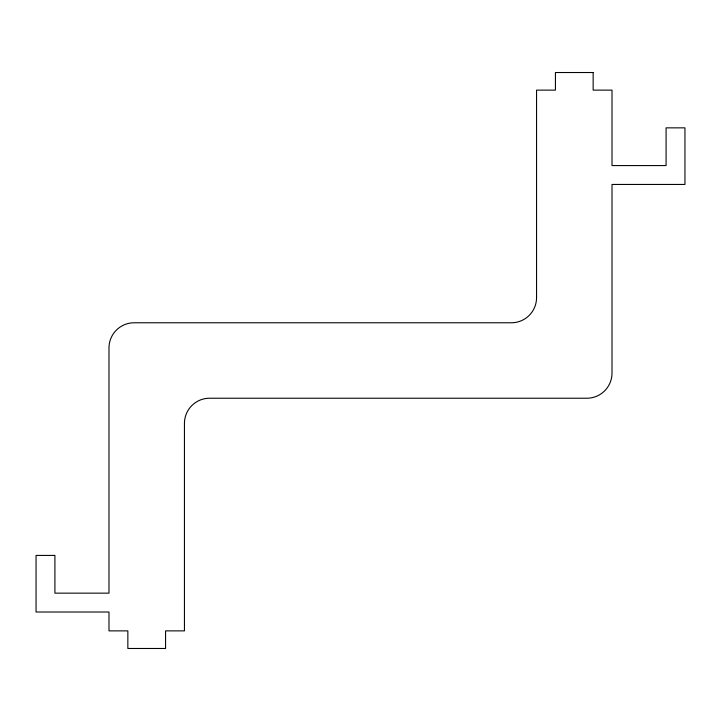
<?xml version="1.0" encoding="UTF-8"?>
<svg xmlns="http://www.w3.org/2000/svg" width="721" height="721" viewBox="0 0 721 721"><rect width="100%" height="100%" fill="white"/><g stroke="black" fill="none" stroke-linecap="round" stroke-linejoin="round"><path stroke-width="1.08" d="M593.149 72.524L555.422 72.524L555.422 90.125L536.559 90.125L536.559 297.62A25.154 25.154 0 0 1 511.405 322.774L134.142 322.774A25.154 25.154 0 0 0 108.988 347.928L108.988 593.149L54.913 593.149L54.913 555.422L36.05 555.422L36.05 612.012L108.988 612.012L108.988 630.875L127.851 630.875L127.851 648.476L165.578 648.476L165.578 630.875L184.441 630.875L184.441 423.38A25.154 25.154 0 0 1 209.595 398.226L586.858 398.226A25.154 25.154 0 0 0 612.012 373.072L612.012 184.441L684.95 184.441L684.95 127.851L666.087 127.851L666.087 165.578L612.012 165.578L612.012 90.125L593.149 90.125L593.149 72.524"/></g></svg>
